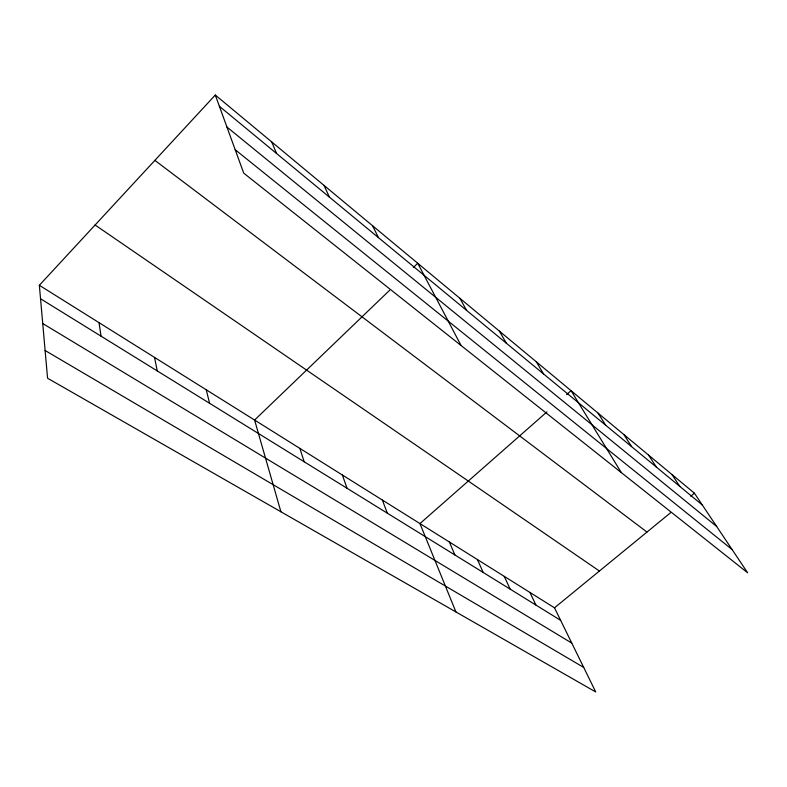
<?xml version="1.0" encoding="UTF-8"?>
<svg xmlns="http://www.w3.org/2000/svg" width="787" height="787" viewBox="0 0 787 787"><rect width="100%" height="100%" fill="white"/><g stroke="black" fill="none" stroke-linecap="round" stroke-linejoin="round"><path stroke-width="1.18" d="M39.35 285.288L554.501 607.82L595.729 691.96L47.564 378.222L39.35 285.288L215.294 95.04L694.429 493.203L747.65 572.798L243.714 173.12L215.294 95.04M389.634 290.285L254.595 420.051L280.91 511.776M413.342 267.491L417.74 263.271L461.064 345.493M546.945 411.886L419.953 523.581L455.939 611.952M566.591 394.602L571.057 390.677L621.317 472.594M554.501 607.82L670.544 512.77M690.76 496.213L694.429 493.203M45.115 350.5L583.708 667.425M42.724 323.516L571.785 643.097M40.54 298.755L560.649 620.353M95.099 225.003L599.428 571.028M154.872 160.371L646.983 532.071M235.195 149.717L732.097 549.533M226.941 127.041L716.701 526.513M219.386 106.294L702.338 505.028M672 474.561L679.84 486.455M648.527 455.053L656.289 467.006M623.934 434.611L631.597 446.623M598.14 413.185L605.685 425.226M536.321 361.813L543.532 373.914M499.352 331.081L506.316 343.181M459.903 298.312L466.583 310.383M372.556 225.721L378.468 237.625M529.936 592.444L535.957 605.085M504.28 576.379L510.153 589.138M324.018 185.388L329.428 197.144M477.453 559.577L483.169 572.444M449.367 541.997L454.906 554.973M271.751 141.955L276.562 153.495M382.315 500.011L387.352 513.203M342.355 474.994L347.057 488.284M299.867 448.393L304.175 461.772M206.253 389.781L209.588 403.288M154.518 357.396L157.243 370.923M99.024 322.65L101.041 336.167"/></g></svg>
